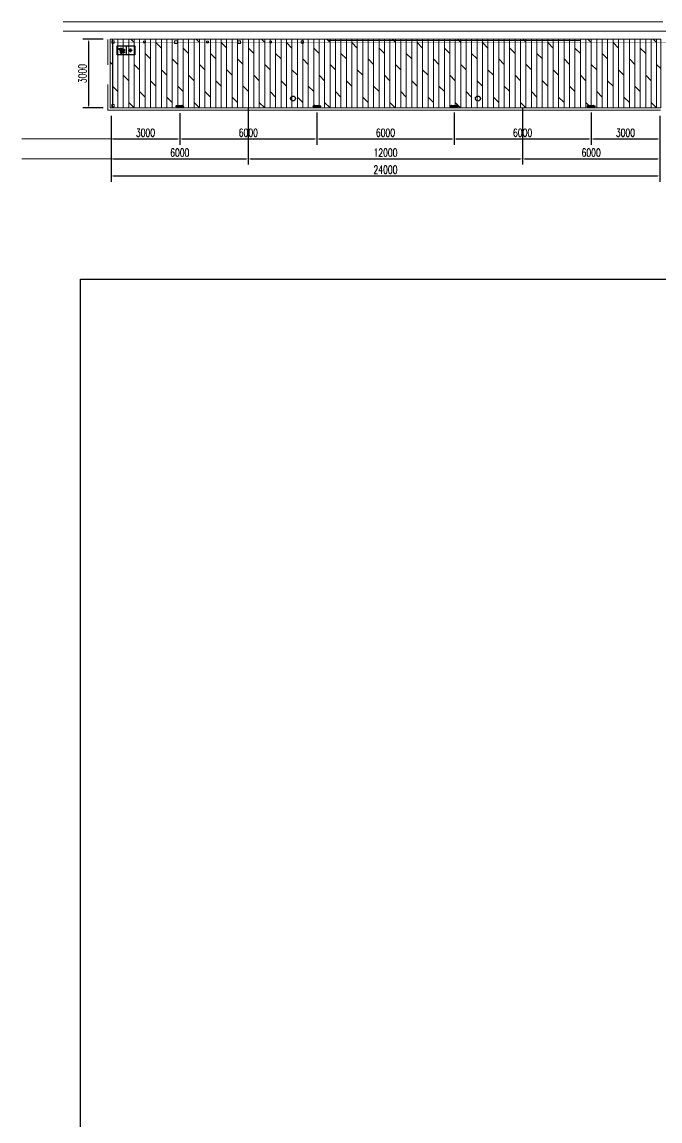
# Model space of a CAD drawing. Header units: millimetres. Extents: x -1612139 to -1282425, y 786067 to 1536390.
# Drawn here: x -1488014 to -1460097, y 934806 to 982886 of the extents above; entities that cross this region are included whole.
import ezdxf

# ---------------------------------------------------------------- set-up
doc = ezdxf.new("R2010")
doc.units = ezdxf.units.MM
doc.header["$LTSCALE"] = 1000
doc.layers.get('0').update_dxf_attribs({"linetype": 'CONTINUOUS'})
doc.layers.get('DEFPOINTS').update_dxf_attribs({"linetype": 'CONTINUOUS'})
for name, color, linetype in [('DOTE', 1, 'CONTINUOUS'), ('W- bollard系船栓', 4, 'CONTINUOUS'), ('W-_ANTICOLLISION防撞措施', 6, 'CONTINUOUS'), ('W-PLASTIC_RAILINGS塑木栏杆', 6, 'CONTINUOUS'), ('W-REVETMENT驳岸', 251, 'CONTINUOUS'), ('W-WOOD_FLOOR木地板', 30, 'CONTINUOUS'), ('桩', 5, 'CONTINUOUS'), ('灭火急救箱', 1, 'CONTINUOUS'), ('系船栓', 132, 'CONTINUOUS')]:
    doc.layers.add(name, color=color, linetype=linetype)
doc.styles.add('STANDARD_T3', font='simplex.shx', dxfattribs={"width": 0.7, "bigfont": 'gbcbig.shx'})
doc.dimstyles.new('W&&100', dxfattribs={"dimtxt": 350, "dimasz": 100, "dimexe": 250, "dimexo": 300, "dimgap": 100, "dimtad": 1, "dimdec": 0, "dimzin": 0, "dimdsep": 46, "dimtxsty": 'STANDARD_T3', "dimcen": 0.09, "dimclrd": 1, "dimclre": 1, "dimclrt": 7, "dimazin": 2, "dimtfac": 1, "dimtdec": 0, "dimtix": 1, "dimtmove": 2, "dimatfit": 3, "dimfxl": 100, "dimtolj": 1, "dimtzin": 0, "dimarcsym": 0})

# ---------------------------------------------------------------- blocks, each defined once
blk = doc.blocks.new('*D129')
at = {"layer": 'DEFPOINTS', "color": 0, "transparency": 16777216}
for p in [(-1484110, 979083, 0), (-1460110, 979083, 0), (-1460110, 976150)]:
    blk.add_point(p, dxfattribs=at)
at = {"layer": '桩', "color": 1, "lineweight": -2, "transparency": 16777216}
for p, q in [((-1484110, 978783), (-1484110, 975900)), ((-1460110, 978783), (-1460110, 975900)), ((-1484010, 976150), (-1460210, 976150))]:
    blk.add_line(p, q, dxfattribs=at)
at = {"layer": '桩', "color": 1, "transparency": 16777216}
for points in [[(-1484010, 976167), (-1484010, 976133), (-1484110, 976150)], [(-1460210, 976167), (-1460210, 976133), (-1460110, 976150)]]:
    blk.add_solid(points, dxfattribs=at)
at = {"layer": '桩', "color": 7, "lineweight": 0, "transparency": 16777216, "insert": (-1472110, 976425), "char_height": 350, "attachment_point": 5, "style": 'STANDARD_T3'}
blk.add_mtext('\\A1;24000', dxfattribs=at)
blk = doc.blocks.new('*D130')
at = {"layer": 'DEFPOINTS', "color": 0, "transparency": 16777216}
for p in [(-1484110, 979083, 0), (-1481110, 979192, 0), (-1481110, 977768)]:
    blk.add_point(p, dxfattribs=at)
at = {"layer": 'W- bollard系船栓', "color": 1, "lineweight": -2, "transparency": 16777216}
for p, q in [((-1484110, 978783), (-1484110, 977518)), ((-1481110, 978892), (-1481110, 977518)), ((-1484010, 977768), (-1481210, 977768))]:
    blk.add_line(p, q, dxfattribs=at)
at = {"layer": 'W- bollard系船栓', "color": 1, "transparency": 16777216}
for points in [[(-1484010, 977785), (-1484010, 977751), (-1484110, 977768)], [(-1481210, 977785), (-1481210, 977751), (-1481110, 977768)]]:
    blk.add_solid(points, dxfattribs=at)
at = {"layer": 'W- bollard系船栓', "color": 7, "lineweight": 0, "transparency": 16777216, "insert": (-1482610, 978043), "char_height": 350, "attachment_point": 5, "style": 'STANDARD_T3'}
blk.add_mtext('\\A1;3000', dxfattribs=at)
blk = doc.blocks.new('*D131')
at = {"layer": 'DEFPOINTS', "color": 0, "transparency": 16777216}
for p in [(-1481110, 979192, 0), (-1475110, 979222, 0), (-1475110, 977768)]:
    blk.add_point(p, dxfattribs=at)
at = {"layer": 'W- bollard系船栓', "color": 1, "lineweight": -2, "transparency": 16777216}
for p, q in [((-1475110, 978922), (-1475110, 977518)), ((-1481110, 978892), (-1481110, 977518)), ((-1481010, 977768), (-1475210, 977768))]:
    blk.add_line(p, q, dxfattribs=at)
at = {"layer": 'W- bollard系船栓', "color": 1, "transparency": 16777216}
for points in [[(-1481010, 977785), (-1481010, 977751), (-1481110, 977768)], [(-1475210, 977785), (-1475210, 977751), (-1475110, 977768)]]:
    blk.add_solid(points, dxfattribs=at)
at = {"layer": 'W- bollard系船栓', "color": 7, "lineweight": 0, "transparency": 16777216, "insert": (-1478110, 978043), "char_height": 350, "attachment_point": 5, "style": 'STANDARD_T3'}
blk.add_mtext('\\A1;6000', dxfattribs=at)
blk = doc.blocks.new('*D132')
at = {"layer": 'DEFPOINTS', "color": 0, "transparency": 16777216}
for p in [(-1475110, 979222, 0), (-1469110, 979222, 0), (-1469110, 977768)]:
    blk.add_point(p, dxfattribs=at)
at = {"layer": 'W- bollard系船栓', "color": 1, "lineweight": -2, "transparency": 16777216}
for p, q in [((-1475110, 978922), (-1475110, 977518)), ((-1469110, 978922), (-1469110, 977518)), ((-1475010, 977768), (-1469210, 977768))]:
    blk.add_line(p, q, dxfattribs=at)
at = {"layer": 'W- bollard系船栓', "color": 1, "transparency": 16777216}
for points in [[(-1475010, 977785), (-1475010, 977751), (-1475110, 977768)], [(-1469210, 977785), (-1469210, 977751), (-1469110, 977768)]]:
    blk.add_solid(points, dxfattribs=at)
at = {"layer": 'W- bollard系船栓', "color": 7, "lineweight": 0, "transparency": 16777216, "insert": (-1472110, 978043), "char_height": 350, "attachment_point": 5, "style": 'STANDARD_T3'}
blk.add_mtext('\\A1;6000', dxfattribs=at)
blk = doc.blocks.new('*D133')
at = {"layer": 'DEFPOINTS', "color": 0, "transparency": 16777216}
for p in [(-1469110, 979222, 0), (-1463110, 979222, 0), (-1463110, 977768)]:
    blk.add_point(p, dxfattribs=at)
at = {"layer": 'W- bollard系船栓', "color": 1, "lineweight": -2, "transparency": 16777216}
for p, q in [((-1469110, 978922), (-1469110, 977518)), ((-1463110, 978922), (-1463110, 977518)), ((-1469010, 977768), (-1463210, 977768))]:
    blk.add_line(p, q, dxfattribs=at)
at = {"layer": 'W- bollard系船栓', "color": 1, "transparency": 16777216}
for points in [[(-1469010, 977785), (-1469010, 977751), (-1469110, 977768)], [(-1463210, 977785), (-1463210, 977751), (-1463110, 977768)]]:
    blk.add_solid(points, dxfattribs=at)
at = {"layer": 'W- bollard系船栓', "color": 7, "lineweight": 0, "transparency": 16777216, "insert": (-1466110, 978043), "char_height": 350, "attachment_point": 5, "style": 'STANDARD_T3'}
blk.add_mtext('\\A1;6000', dxfattribs=at)
blk = doc.blocks.new('*D134')
at = {"layer": 'DEFPOINTS', "color": 0, "transparency": 16777216}
for p in [(-1463110, 979222, 0), (-1460110, 979083, 0), (-1460110, 977768)]:
    blk.add_point(p, dxfattribs=at)
at = {"layer": 'W- bollard系船栓', "color": 1, "lineweight": -2, "transparency": 16777216}
for p, q in [((-1463110, 978922), (-1463110, 977518)), ((-1460110, 978783), (-1460110, 977518)), ((-1463010, 977768), (-1460210, 977768))]:
    blk.add_line(p, q, dxfattribs=at)
at = {"layer": 'W- bollard系船栓', "color": 1, "transparency": 16777216}
for points in [[(-1463010, 977785), (-1463010, 977751), (-1463110, 977768)], [(-1460210, 977785), (-1460210, 977751), (-1460110, 977768)]]:
    blk.add_solid(points, dxfattribs=at)
at = {"layer": 'W- bollard系船栓', "color": 7, "lineweight": 0, "transparency": 16777216, "insert": (-1461610, 978043), "char_height": 350, "attachment_point": 5, "style": 'STANDARD_T3'}
blk.add_mtext('\\A1;3000', dxfattribs=at)
blk = doc.blocks.new('*D135')
at = {"layer": 'DEFPOINTS', "color": 0, "transparency": 16777216}
for p in [(-1466110, 979436, 0), (-1460110, 979083, 0), (-1460110, 976894)]:
    blk.add_point(p, dxfattribs=at)
at = {"layer": '桩', "color": 1, "lineweight": -2, "transparency": 16777216}
for p, q in [((-1466110, 979136), (-1466110, 976644)), ((-1460110, 978783), (-1460110, 976644)), ((-1466010, 976894), (-1460210, 976894))]:
    blk.add_line(p, q, dxfattribs=at)
at = {"layer": '桩', "color": 1, "transparency": 16777216}
for points in [[(-1466010, 976911), (-1466010, 976877), (-1466110, 976894)], [(-1460210, 976911), (-1460210, 976877), (-1460110, 976894)]]:
    blk.add_solid(points, dxfattribs=at)
at = {"layer": '桩', "color": 7, "lineweight": 0, "transparency": 16777216, "insert": (-1463110, 977169), "char_height": 350, "attachment_point": 5, "style": 'STANDARD_T3'}
blk.add_mtext('\\A1;6000', dxfattribs=at)
blk = doc.blocks.new('*D136')
at = {"layer": 'DEFPOINTS', "color": 0, "transparency": 16777216}
for p in [(-1478110, 979436, 0), (-1484110, 979083, 0), (-1478110, 976894)]:
    blk.add_point(p, dxfattribs=at)
at = {"layer": '桩', "color": 1, "lineweight": -2, "transparency": 16777216}
for p, q in [((-1478110, 979136), (-1478110, 976644)), ((-1484110, 978783), (-1484110, 976644)), ((-1484010, 976894), (-1478210, 976894))]:
    blk.add_line(p, q, dxfattribs=at)
at = {"layer": '桩', "color": 1, "transparency": 16777216}
for points in [[(-1484010, 976911), (-1484010, 976877), (-1484110, 976894)], [(-1478210, 976911), (-1478210, 976877), (-1478110, 976894)]]:
    blk.add_solid(points, dxfattribs=at)
at = {"layer": '桩', "color": 7, "lineweight": 0, "transparency": 16777216, "insert": (-1481110, 977169), "char_height": 350, "attachment_point": 5, "style": 'STANDARD_T3'}
blk.add_mtext('\\A1;6000', dxfattribs=at)
blk = doc.blocks.new('*D137')
at = {"layer": 'DEFPOINTS', "color": 0, "transparency": 16777216}
for p in [(-1478110, 979436, 0), (-1466110, 979436, 0), (-1466110, 976894)]:
    blk.add_point(p, dxfattribs=at)
at = {"layer": '桩', "color": 1, "lineweight": -2, "transparency": 16777216}
for p, q in [((-1478110, 979136), (-1478110, 976644)), ((-1466110, 979136), (-1466110, 976644)), ((-1478010, 976894), (-1466210, 976894))]:
    blk.add_line(p, q, dxfattribs=at)
at = {"layer": '桩', "color": 1, "transparency": 16777216}
for points in [[(-1478010, 976911), (-1478010, 976877), (-1478110, 976894)], [(-1466210, 976911), (-1466210, 976877), (-1466110, 976894)]]:
    blk.add_solid(points, dxfattribs=at)
at = {"layer": '桩', "color": 7, "lineweight": 0, "transparency": 16777216, "insert": (-1472110, 977169), "char_height": 350, "attachment_point": 5, "style": 'STANDARD_T3'}
blk.add_mtext('\\A1;12000', dxfattribs=at)
blk = doc.blocks.new('$matou$00000053')
at = {"layer": '系船栓'}
for p, q in [((-90, 40, 0), (90, 40, 0)), ((-70, 30, 0), (70, 30, 0)), ((-70, -30, 0), (-156, -23, 0)), ((-90, -40, 0), (90, -40, 0)), ((-70, -30, 0), (70, -30, 0)), ((70, -30, 0), (156, -23, 0))]:
    blk.add_line(p, q, dxfattribs=at)
at = {"layer": '系船栓', "elevation": 0}
for points in [[(-70, 30), (-156, 23)], [(70, 30), (156, 23)], [(175, 3), (175, -3)]]:
    blk.add_lwpolyline(points, dxfattribs=at)
at = {"layer": '系船栓'}
for centre, radius in [((-55, 0, 0), 15), ((-55, 0, 0), 10), ((55, 0, 0), 15), ((55, 0, 0), 10)]:
    blk.add_circle(centre, radius, dxfattribs=at)
for centre, radius, start, end in [((-152, 0, 0), 23, 98.951, 261.049), ((-85, 0, 0), 40.4, 97.8135, 139.5859), ((85, 0, 0), 40.4, 40.4141, 82.1865), ((152, 0, 0), 23, 278.951, 81.049), ((-85, 0, 0), 40.4, 220.4141, 262.1865), ((85, 0, 0), 40.4, 277.8135, 319.5859)]:
    blk.add_arc(centre, radius, start, end, dxfattribs=at)
blk = doc.blocks.new('$matou$00000031')
h = blk.add_hatch(color=1)
h.dxf.hatch_style = 1
h.paths.add_polyline_path([(-347, 71), (-347, -179), (-247, -179)])
h = blk.add_hatch(color=1)
h.dxf.hatch_style = 1
edge = h.paths.add_edge_path()
edge.add_arc((-52, 127), 108, 196.29651, 205.0439)
edge.add_arc((-64, 121), 94.8, 205.0439, 214.37845)
edge.add_arc((-98, 97), 52.4, 214.37845, 254.56921)
edge.add_arc((-120, 20), 27.9, 18.37008, 74.56921, ccw=False)
edge.add_arc((-122, 19), 30.5, -13.95709, 18.37008, ccw=False)
edge.add_arc((-108, 15), 15.7, 300.45082, 346.04291, ccw=False)
edge.add_arc((-111, 21), 22.4, 267.37078, 300.45082, ccw=False)
edge.add_arc((-111, 31), 32, 239.8196, 267.37078, ccw=False)
edge.add_arc((-95, 57), 62.7, 222.4174, 239.8196, ccw=False)
edge.add_arc((-92, 61), 67.5, 205.65164, 222.4174, ccw=False)
edge.add_arc((-68, 72), 94.3, 195.80573, 205.65164, ccw=False)
edge.add_arc((-44, 79), 119, 187.03004, 195.80573, ccw=False)
edge.add_arc((-121, 69), 41.8, 167.90846, 187.03004, ccw=False)
edge.add_arc((-82, 61), 81.4, 154.23716, 167.90846, ccw=False)
edge = h.paths.add_edge_path()
edge.add_arc((-47, 63), 120, 200.75454, 208.53706)
edge.add_arc((-101, 34), 57.4, 208.53706, 219.77559)
edge.add_arc((2, 120), 192, 219.77559, 225.01734)
edge.add_arc((-59, 58), 105, 225.01734, 232.10631)
edge.add_arc((-109, -6), 23.7, 232.10631, 271.10943)
edge.add_arc((-109, -47), 16.8, 44.35188, 91.10943, ccw=False)
edge.add_arc((-110, -48), 19.2, 22.63254, 44.35188, ccw=False)
edge.add_arc((-107, -47), 15.1, -1.94353, 22.63254, ccw=False)
edge.add_arc((-102, -47), 10.2, 330.80573, 358.05647, ccw=False)
edge.add_arc((-114, -40), 24.9, 313.44338, 330.80573, ccw=False)
edge.add_arc((-110, -44), 18.4, 267.37078, 313.44338, ccw=False)
edge.add_arc((-109, -28), 35.4, 234.56334, 267.37078, ccw=False)
edge.add_arc((-109, -27), 35.7, 222.29325, 234.56334, ccw=False)
edge.add_arc((-28, 47), 146, 216.22803, 222.29325, ccw=False)
edge.add_arc((-86, 4), 73.8, 192.63666, 216.22803, ccw=False)
edge.add_arc((-73, 7), 86.8, 170.91278, 192.63666, ccw=False)
edge = h.paths.add_edge_path()
edge.add_arc((-46, -21), 121, 196.11939, 209.7614)
edge.add_arc((-50, -24), 116, 209.7614, 223.68479)
edge.add_arc((-96, -67), 53.4, 223.68479, 259.61613)
edge.add_arc((-108, -134), 14.3, 6.32607, 79.61613, ccw=False)
edge.add_arc((-112, -134), 18.6, -17.89376, 6.32607, ccw=False)
edge.add_arc((-111, -134), 17.6, 317.15115, 342.10624, ccw=False)
edge.add_arc((-113, -132), 20.8, 291.88934, 317.15115, ccw=False)
edge.add_arc((-121, -114), 40.2, 273.77874, 291.88934, ccw=False)
edge.add_arc((-121, -114), 40, 248.91252, 273.77874, ccw=False)
edge.add_arc((-120, -112), 42.5, 224.81745, 248.91252, ccw=False)
edge.add_arc((-125, -117), 35.5, 208.29349, 224.81745, ccw=False)
edge.add_arc((-17, -59), 158, 200.4817, 208.29349, ccw=False)
edge.add_arc((-99, -89), 70.6, 177.37078, 200.4817, ccw=False)
edge.add_arc((-78, -90), 91.3, 157.07829, 177.37078, ccw=False)
h = blk.add_hatch(color=1)
h.dxf.hatch_style = 1
h.paths.add_polyline_path([(248, 20), (248, 90), (288, 90), (288, 20), (358, 20), (358, -20), (288, -20), (288, -90), (248, -90), (248, -20), (178, -20), (178, 20)])
for p, q in [((-532, 265, 0), (529, 265, 0)), ((-1, 265, 0), (-1, -265, 0))]:
    blk.add_line(p, q)
at = {"elevation": 0}
blk.add_lwpolyline([(-532, 265), (532, 265), (532, -265), (-532, -265)], close=True, dxfattribs=at)
at = {"color": 1, "elevation": 0}
for points in [[(-315, 115), (-361, 115), (-361, 95), (-315, 95)], [(-347, 71), (-347, -179), (-247, -179), (-347, 71)], [(-280, 95), (-241, 95), (-241, 115), (-280, 115)], [(-162, -55), (-162, -55)]]:
    blk.add_lwpolyline(points, dxfattribs=at)
for points in [[(-347, 71), (-247, 71), (-247, -179), (-347, -179)], [(-315, 136), (-280, 136), (-280, 71), (-315, 71)], [(248, 20), (248, 90), (288, 90), (288, 20), (358, 20), (358, -20), (288, -20), (288, -90), (248, -90), (248, -20), (178, -20), (178, 20)]]:
    blk.add_lwpolyline(points, close=True, dxfattribs=at)
for points in [[(-155, 96, 0.038186), (-149, 81, 0.040752), (-142, 68, 0.177185), (-112, 47, -0.250251), (-93, 29, -0.141997), (-93, 12, -0.201599), (-100, 2, -0.14535), (-112, -1, -0.120797), (-127, 3, -0.076078), (-142, 15, -0.073285), (-153, 31, -0.042987), (-159, 46, -0.03831), (-162, 64, -0.083628), (-162, 78, -0.059723), (-155, 96)], [(-159, 21, 0.033971), (-152, 6, 0.049077), (-146, -3, 0.022875), (-134, -16, 0.030941), (-124, -25, 0.171845), (-109, -30, -0.206897), (-97, -35, -0.095053), (-93, -41, -0.107646), (-91, -47, -0.119467), (-93, -52, -0.075903), (-97, -58, -0.203782), (-111, -63, -0.144135), (-130, -56, -0.05359), (-135, -51, -0.026471), (-145, -39, -0.103302), (-158, -12, -0.095073), (-159, 21)]]:
    blk.add_lwpolyline(points, format="xyb", close=True, dxfattribs=at)
blk.add_lwpolyline([(-162, -55, 0.059595), (-151, -81, 0.060827), (-134, -104, 0.158077), (-105, -119, -0.331154), (-94, -132, -0.106074), (-94, -140, -0.10932), (-98, -146, -0.110674), (-106, -151, -0.079187), (-118, -154, -0.108927), (-135, -152, -0.105524), (-150, -142, -0.072225), (-156, -134, -0.034099), (-165, -114, -0.101184), (-169, -86, -0.088775), (-162, -55)], format="xyb", dxfattribs=at)
at = {"color": 1}
for centre, radius, start, end in [((-325, 11, 0), 110, 108.79594, 170.85949), ((-329, -14, 0), 113, 106.36583, 158.37574)]:
    blk.add_arc(centre, radius, start, end, dxfattribs=at)
blk = doc.blocks.new('*D141')
at = {"layer": 'DEFPOINTS', "color": 0, "transparency": 16777216}
for p in [(-1485094, 982128), (-1484155, 982128, 0), (-1484155, 979128, 0)]:
    blk.add_point(p, dxfattribs=at)
at = {"layer": 'W- bollard系船栓', "color": 1, "lineweight": -2, "transparency": 16777216}
for p, q in [((-1484455, 982128), (-1485344, 982128)), ((-1485094, 979228), (-1485094, 982028)), ((-1484455, 979128), (-1485344, 979128))]:
    blk.add_line(p, q, dxfattribs=at)
at = {"layer": 'W- bollard系船栓', "color": 1, "transparency": 16777216}
for points in [[(-1485110, 982028), (-1485077, 982028), (-1485094, 982128)], [(-1485110, 979228), (-1485077, 979228), (-1485094, 979128)]]:
    blk.add_solid(points, dxfattribs=at)
at = {"layer": 'W- bollard系船栓', "color": 7, "lineweight": 0, "transparency": 16777216, "insert": (-1485369, 980628), "char_height": 350, "attachment_point": 5, "rotation": 90, "style": 'STANDARD_T3'}
blk.add_mtext('\\A1;3000', dxfattribs=at)

msp = doc.modelspace()

# ---------------------------------------------------------------- hatches: boundary and pattern name
at = {"layer": 'W-WOOD_FLOOR木地板', "lineweight": 0, "ltscale": 100}
h = msp.add_hatch(dxfattribs=at)
h.set_pattern_fill('DOLMIT', color=256, scale=300, angle=90)
h.set_pattern_definition([(90, (72072.64, -70281.5), (-238.122618, 0), []), (135, (72072.64, -70281.5), (-476.2449, -476.2449), [336.75638, -673.512])])
h.paths.add_polyline_path([(-1484155.1, 979127.8), (-1460064.6, 979127.8), (-1460064.6, 982127.8), (-1462605.2, 982127.8), (-1484155.1, 982127.8)])

# ---------------------------------------------------------------- linework, layer by layer
for centre in [(-1476155.1, 979537.8, 0), (-1468064.6, 979537.8, 0)]:
    msp.add_circle(centre, 109.5)
at = {"layer": 'DOTE', "lineweight": 0}
msp.add_line((-1474609.6, 982082.8, 0), (-1463610.1, 982082.8, 0), dxfattribs=at)
at = {"layer": 'W- bollard系船栓', "lineweight": 0}
for p, q in [((-1484060.1, 977768.1), (-1488013.6, 977768.1)), ((-1484060.1, 976894), (-1488013.6, 976894))]:
    msp.add_line(p, q, dxfattribs=at)
at = {"layer": 'W- bollard系船栓'}
msp.add_lwpolyline([(-1485452.9, 971632.9), (-1303485.3, 971632.9), (-1303485.3, 786066.8), (-1485452.9, 786066.8)], close=True, dxfattribs=at)
at = {"layer": 'W-_ANTICOLLISION防撞措施', "const_width": 50, "elevation": 0}
for points in [[(-1484255.1, 982127.8), (-1484255.1, 981003.4)], [(-1484255.1, 980159), (-1484255.1, 979027.8), (-1460064.6, 979027.8)]]:
    msp.add_lwpolyline(points, dxfattribs=at)
at = {"layer": 'W-PLASTIC_RAILINGS塑木栏杆', "lineweight": 0, "elevation": 0}
for points in [[(-1484085.1, 981957.8), (-1483985.1, 981957.8), (-1483985.1, 982057.8), (-1484085.1, 982057.8)], [(-1484085.1, 981957.8), (-1483985.1, 981957.8), (-1483985.1, 982057.8), (-1484085.1, 982057.8)], [(-1482695.1, 982047.8), (-1482615.1, 982047.8), (-1482615.1, 981967.8), (-1482695.1, 981967.8)], [(-1481335.1, 981937.8), (-1481215.1, 981937.8), (-1481215.1, 982057.8), (-1481335.1, 982057.8)], [(-1479855.1, 982047.8), (-1479935.1, 982047.8), (-1479935.1, 981967.8), (-1479855.1, 981967.8)], [(-1477095.1, 982047.8), (-1477175.1, 982047.8), (-1477175.1, 981967.8), (-1477095.1, 981967.8)], [(-1475795.1, 981957.8), (-1475695.1, 981957.8), (-1475695.1, 982057.8), (-1475795.1, 982057.8)]]:
    msp.add_lwpolyline(points, close=True, dxfattribs=at)
at = {"layer": 'W-PLASTIC_RAILINGS塑木栏杆', "lineweight": 0, "const_width": 20, "elevation": 0}
for points in [[(-1484031.2, 979270), (-1484031.2, 982003.9), (-1451700.8, 982004)], [(-1484031.2, 979270), (-1484031.2, 982003.9), (-1475791.2, 982004)]]:
    msp.add_lwpolyline(points, dxfattribs=at)
at = {"layer": 'W-PLASTIC_RAILINGS塑木栏杆', "lineweight": 0}
for points in [[(-1478575.1, 981937.8), (-1478455.1, 981937.8), (-1478455.1, 982057.8), (-1478575.1, 982057.8)], [(-1484085.1, 979173.8), (-1483985.1, 979173.8), (-1483985.1, 979273.8), (-1484085.1, 979273.8)], [(-1484085.1, 979173.8), (-1483985.1, 979173.8), (-1483985.1, 979273.8), (-1484085.1, 979273.8)]]:
    msp.add_lwpolyline(points, close=True, dxfattribs=at)
at = {"layer": 'W-REVETMENT驳岸', "lineweight": 0}
for p, q in [((-1459969.2, 982885.8), (-1486207.1, 982885.8)), ((-1459569.2, 982485.8), (-1486207.1, 982485.8))]:
    msp.add_line(p, q, dxfattribs=at)
at = {"layer": 'W-WOOD_FLOOR木地板', "lineweight": 0, "ltscale": 100, "elevation": 0}
msp.add_lwpolyline([(-1484155.1, 979127.8), (-1460064.6, 979127.8), (-1460064.6, 982127.8), (-1462605.2, 982127.8), (-1484155.1, 982127.8)], close=True, dxfattribs=at)

# ---------------------------------------------------------------- block references
at = {"layer": 'W- bollard系船栓', "lineweight": 0}
for p in [(-1481110.1, 979192.4, 0), (-1475110.1, 979192.4, 0), (-1469110.1, 979192.4, 0), (-1463110.1, 979192.4, 0)]:
    msp.add_blockref('$matou$00000053', p, dxfattribs=at)
at = {"layer": '灭火急救箱', "lineweight": 0, "xscale": -0.72, "yscale": -0.72, "zscale": 0.36, "rotation": 180}
msp.add_blockref('$matou$00000031', (-1483459.7, 981646.6, 0), dxfattribs=at)

# ---------------------------------------------------------------- dimensions: what is measured, and where the dimension line sits
at = {"layer": 'W- bollard系船栓', "lineweight": 0}
dim = msp.add_linear_dim(base=(-1485093.6, 982127.8), p1=(-1484155.1, 979127.8, 0), p2=(-1484155.1, 982127.8, 0), angle=90, dimstyle='W&&100', dxfattribs=at)
dim.commit()
dim.dimension.update_dxf_attribs({"geometry": '*D141', "text_midpoint": (-1485368.6, 980627.8)})
for base, p1, p2, picture, middle in [((-1481110.1, 977768.1), (-1484110.1, 979082.8, 0), (-1481110.1, 979192.4, 0), '*D130', (-1482610.1, 978043.1)), ((-1475110.1, 977768.1), (-1481110.1, 979192.4, 0), (-1475110.1, 979222.4, 0), '*D131', (-1478110.1, 978043.1)), ((-1469110.1, 977768.1), (-1475110.1, 979222.4, 0), (-1469110.1, 979222.4, 0), '*D132', (-1472110.1, 978043.1)), ((-1463110.1, 977768.1), (-1469110.1, 979222.4, 0), (-1463110.1, 979222.4, 0), '*D133', (-1466110.1, 978043.1)), ((-1460110.3, 977768.1), (-1463110.1, 979222.4, 0), (-1460110.3, 979082.8, 0), '*D134', (-1461610.2, 978043.1))]:
    dim = msp.add_linear_dim(base=base, p1=p1, p2=p2, dimstyle='W&&100', dxfattribs=at)
    dim.commit()
    dim.dimension.update_dxf_attribs({"geometry": picture, "text_midpoint": middle})
at = {"layer": '桩', "lineweight": 0}
for base, p1, p2, picture, middle in [((-1478110.1, 976894), (-1484110.1, 979082.8, 0), (-1478110.1, 979435.8, 0), '*D136', (-1481110.1, 977169)), ((-1466110.1, 976894), (-1478110.1, 979435.8, 0), (-1466110.1, 979435.8, 0), '*D137', (-1472110.1, 977169)), ((-1460110.3, 976894), (-1466110.1, 979435.8, 0), (-1460110.3, 979082.8, 0), '*D135', (-1463110.2, 977169)), ((-1460110.3, 976150.1), (-1484110.1, 979082.8, 0), (-1460110.3, 979082.8, 0), '*D129', (-1472110.2, 976425.1))]:
    dim = msp.add_linear_dim(base=base, p1=p1, p2=p2, dimstyle='W&&100', dxfattribs=at)
    dim.commit()
    dim.dimension.update_dxf_attribs({"geometry": picture, "text_midpoint": middle})

doc.saveas('drawing.dxf')
